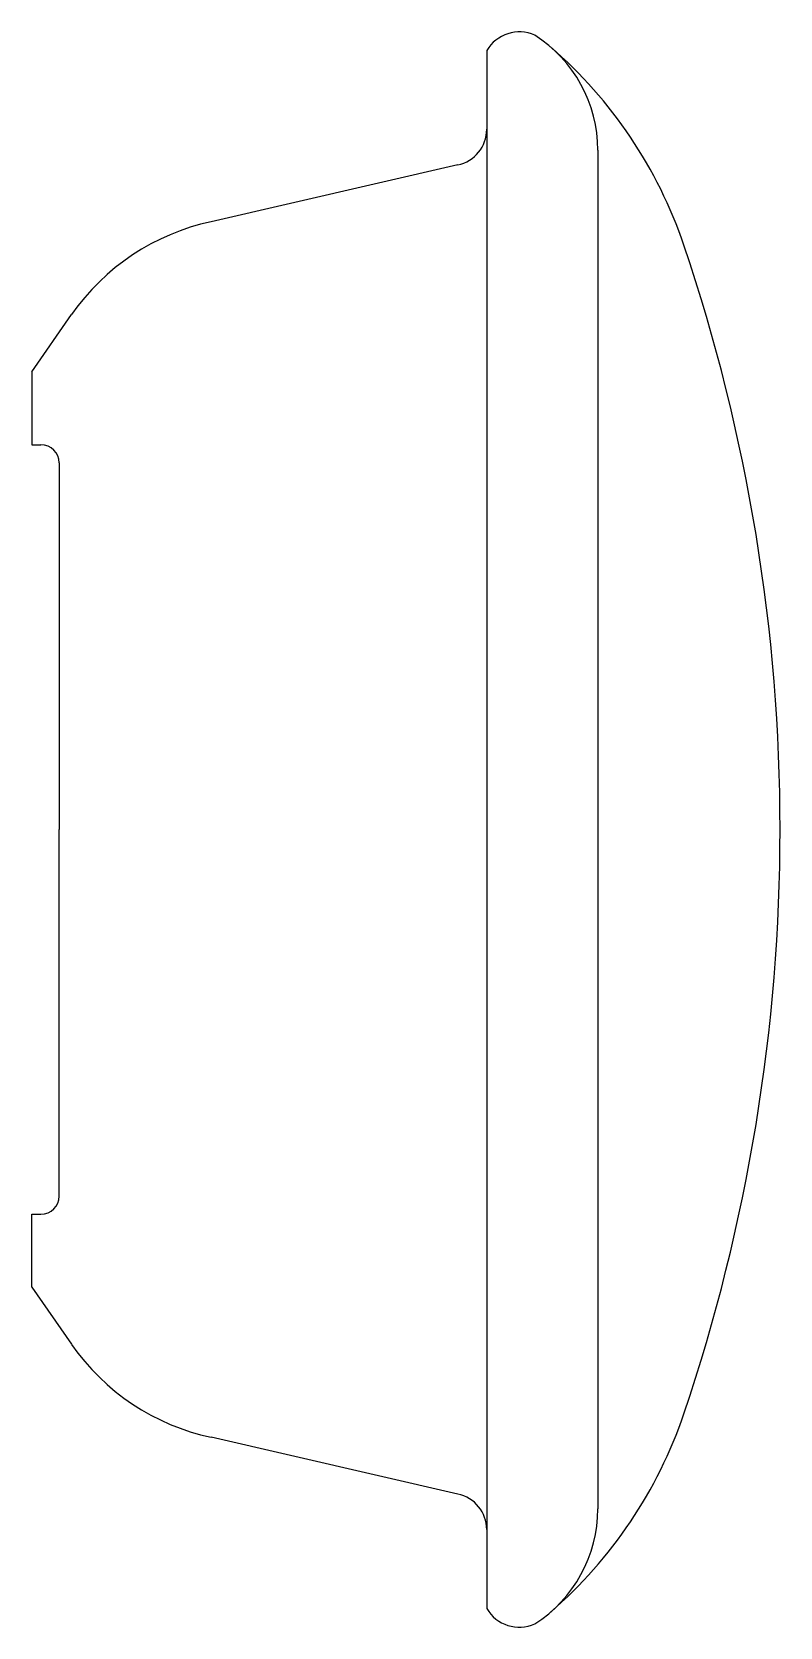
# Model space of a CAD drawing. Extents: x 1474 to 1556, y 1868 to 2043.
import ezdxf

# ---------------------------------------------------------------- set-up
doc = ezdxf.new("R2010")
doc.units = 0
doc.header["$LTSCALE"] = 20
doc.layers.add('GROSSA', color=3, linetype='CONTINUOUS')

msp = doc.modelspace()

# ---------------------------------------------------------------- linework, layer by layer
at = {"layer": 'GROSSA', "color": 0, "linetype": 'CONTINUOUS'}
for p, q in [((1523.69, 2041.23), (1523.69, 1870.23)), ((1535.88, 2030.27), (1535.88, 1881.18)), ((1520.53, 2028.66), (1493.46, 2022.42)), ((1473.78, 2005.96), (1478.14, 2012.23)), ((1473.78, 2005.96), (1473.78, 1997.96)), ((1473.78, 1997.96), (1474.78, 1997.96)), ((1476.78, 1995.96), (1476.78, 1955.73)), ((1476.78, 1915.5), (1476.78, 1955.73)), ((1473.78, 1913.5), (1474.78, 1913.5)), ((1473.78, 1905.5), (1473.78, 1913.5)), ((1473.78, 1905.5), (1478.14, 1899.23)), ((1520.53, 1882.8), (1493.46, 1889.03))]:
    msp.add_line(p, q, dxfattribs=at)
for centre, radius, start, end in [((1527.29, 2039.06), 4.2, 66.5431, 148.949), ((1520.88, 2030.27), 15, 0, 57.421), ((1497.96, 2003.82), 50, 18.7005, 49.0936), ((1519.69, 2032.57), 4, 282.0329, 0), ((1498.67, 1997.97), 25, 102.0329, 145.2243), ((1355.88, 1955.73), 200, 341.2995, 18.7005), ((1474.78, 1995.96), 2, 0, 90), ((1474.78, 1915.5), 2, 270, 0), ((1498.67, 1913.48), 25, 214.7757, 257.9671), ((1497.96, 1907.64), 50, 310.9064, 341.2995), ((1519.69, 1878.89), 4, 0, 77.9671), ((1520.88, 1881.18), 15, 302.579, 0), ((1527.29, 1872.39), 4.2, 211.051, 293.4569)]:
    msp.add_arc(centre, radius, start, end, dxfattribs=at)

doc.saveas('drawing.dxf')
